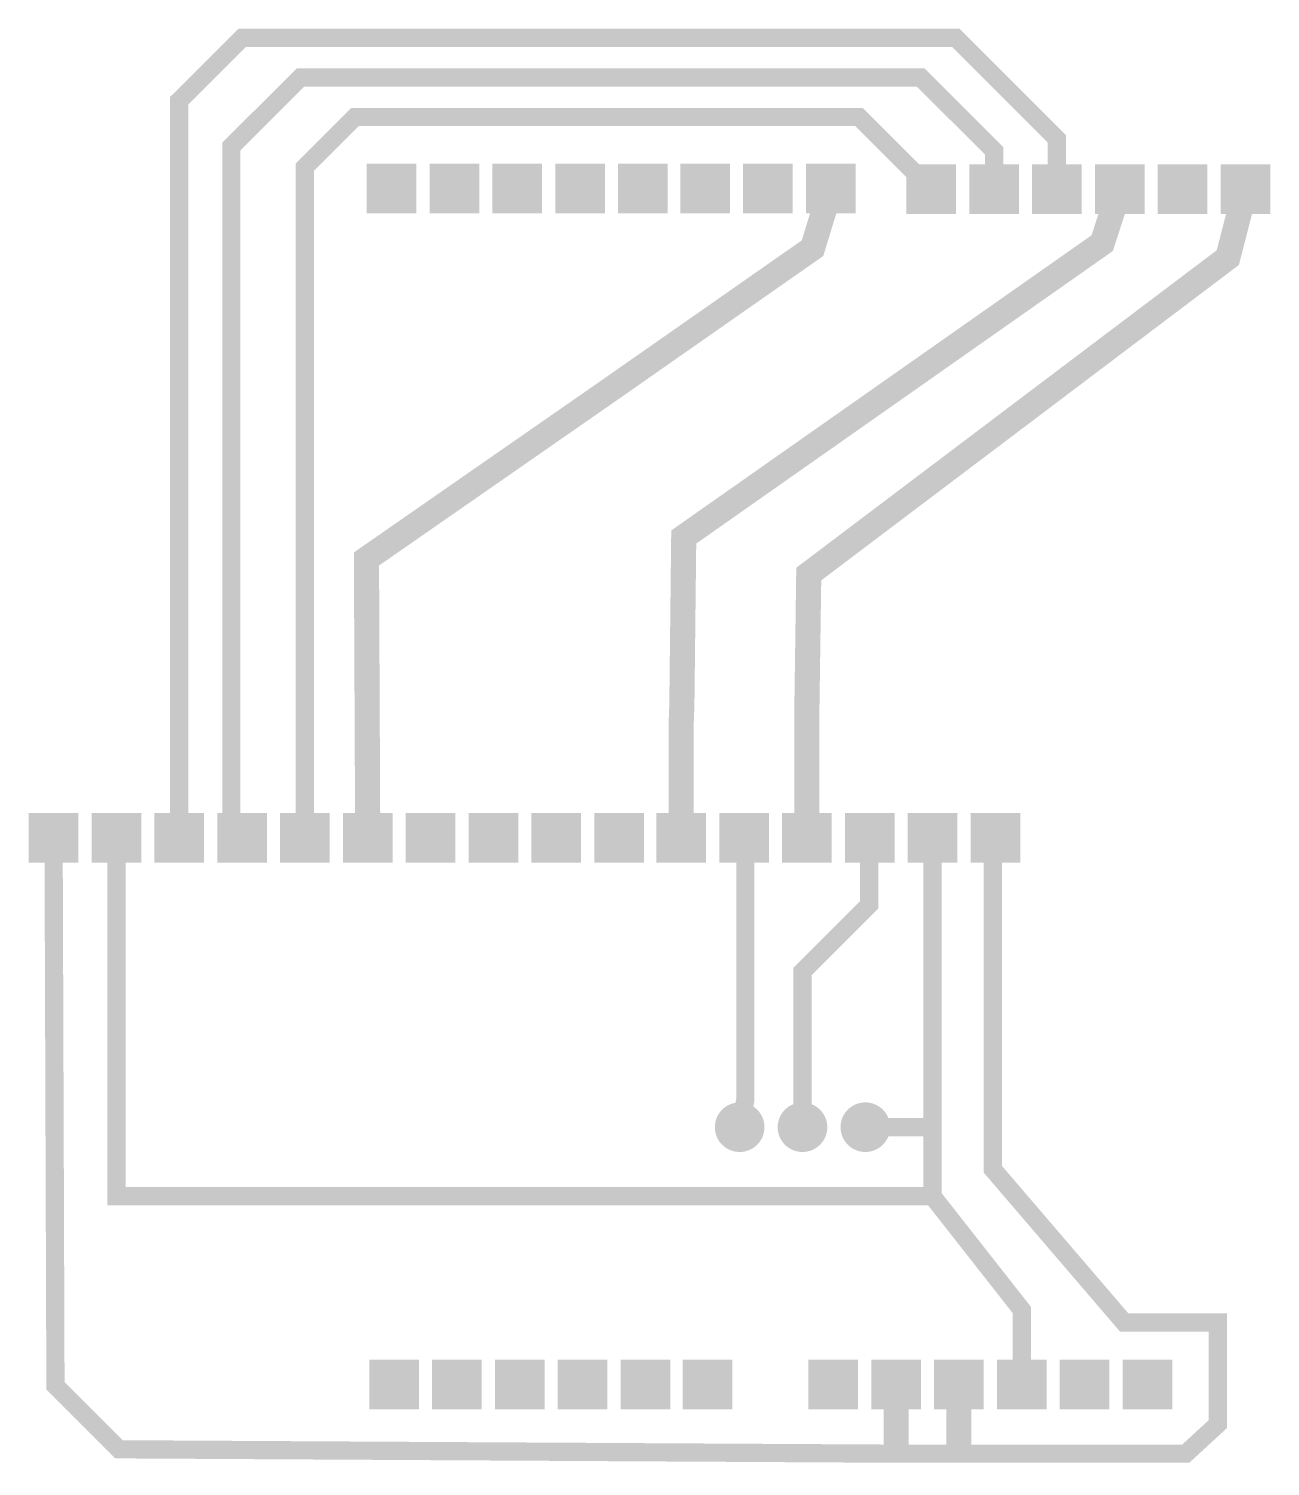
# Model space of a CAD drawing. Extents: x -0.99 to 0.99, y -1.15 to 1.14.
import ezdxf

# ---------------------------------------------------------------- set-up
doc = ezdxf.new("R2010")
doc.units = 0
doc.layers.get('0').update_dxf_attribs({"linetype": 'CONTINUOUS'})

# ---------------------------------------------------------------- blocks, each defined once
blk = doc.blocks.new('RPAD')
blk.add_trace([(-0.5, -0.5), (-0.5, 0.5), (0.5, -0.5), (0.5, 0.5)])
blk = doc.blocks.new('EPAD')
at = {"const_width": 0.5}
blk.add_lwpolyline([(-0.25, 0, 1), (0.25, 0, 1)], format="xyb", close=True, dxfattribs=at)

msp = doc.modelspace()

# ---------------------------------------------------------------- linework, layer by layer
for points, const_width in [([(-0.751, -0.144), (-0.751, 1.03), (-0.651, 1.13), (0.485, 1.13), (0.646, 0.969), (0.646, 0.889)], 0.029), ([(-0.651, -0.144), (-0.668, -0.127), (-0.668, 0.957), (-0.558, 1.067), (0.429, 1.067), (0.546, 0.95), (0.546, 0.889)], 0.029), ([(-0.551, -0.144), (-0.551, 0.924), (-0.471, 1.004), (0.331, 1.004), (0.446, 0.889)], 0.029), ([(-0.451, -0.144), (-0.453, 0.3), (-0.069, 0.567), (0.257, 0.795), (0.286, 0.89)], 0.04), ([(0.746, 0.889), (0.718, 0.803), (0.052, 0.335), (0.049, 0.067), (0.048, 0.04), (0.048, -0.144)], 0.04), ([(0.946, 0.889), (0.918, 0.78), (0.251, 0.276), (0.248, 0.062), (0.248, -0.144)], 0.04), ([(-0.951, -0.144), (-0.948, -1.017), (-0.847, -1.118), (0.39, -1.125)], 0.029), ([(0.448, -0.688), (0.448, -0.715), (-0.851, -0.715), (-0.851, -0.144)], 0.029), ([(0.141, -0.605), (0.15, -0.562), (0.15, -0.144), (0.148, -0.144)], 0.029), ([(0.241, -0.605), (0.241, -0.357), (0.347, -0.251), (0.347, -0.144), (0.348, -0.144)], 0.029), ([(0.448, -0.225), (0.448, -0.144)], 0.029), ([(0.49, -1.125), (0.851, -1.125), (0.902, -1.078), (0.902, -0.916), (0.753, -0.916), (0.544, -0.672), (0.544, -0.146), (0.548, -0.144)], 0.029), ([(0.448, -0.225), (0.448, -0.322), (0.448, -0.4)], 0.029), ([(0.448, -0.4), (0.448, -0.483)], 0.029), ([(0.448, -0.483), (0.448, -0.578)], 0.029), ([(0.341, -0.605), (0.448, -0.605), (0.448, -0.578)], 0.029), ([(0.448, -0.605), (0.448, -0.688)], 0.029), ([(0.448, -0.715), (0.59, -0.896), (0.59, -1.015)], 0.029), ([(0.39, -1.11), (0.39, -1.015)], 0.04), ([(0.49, -1.015), (0.49, -1.075)], 0.04), ([(0.49, -1.075), (0.49, -1.125)], 0.04), ([(0.39, -1.125), (0.39, -1.11)], 0.04), ([(0.49, -1.125), (0.39, -1.125)], 0.029)]:
    msp.add_lwpolyline(points, dxfattribs=dict(const_width=const_width))

# ---------------------------------------------------------------- block references
at = {"xscale": 0.079, "yscale": 0.079}
for name, p in [('RPAD', (-0.413, 0.89)), ('RPAD', (-0.313, 0.89)), ('RPAD', (-0.213, 0.89)), ('RPAD', (-0.113, 0.89)), ('RPAD', (-0.013, 0.89)), ('RPAD', (0.086, 0.89)), ('RPAD', (0.186, 0.89)), ('RPAD', (0.286, 0.89)), ('RPAD', (0.446, 0.889)), ('RPAD', (0.546, 0.889)), ('RPAD', (0.646, 0.889)), ('RPAD', (0.746, 0.889)), ('RPAD', (0.846, 0.889)), ('RPAD', (0.946, 0.889)), ('RPAD', (-0.951, -0.144)), ('RPAD', (-0.851, -0.144)), ('RPAD', (-0.751, -0.144)), ('RPAD', (-0.651, -0.144)), ('RPAD', (-0.551, -0.144)), ('RPAD', (-0.451, -0.144)), ('RPAD', (-0.351, -0.144)), ('RPAD', (-0.251, -0.144)), ('RPAD', (-0.151, -0.144)), ('RPAD', (-0.051, -0.144)), ('RPAD', (0.048, -0.144)), ('RPAD', (0.148, -0.144)), ('RPAD', (0.248, -0.144)), ('RPAD', (0.348, -0.144)), ('RPAD', (0.448, -0.144)), ('RPAD', (0.548, -0.144)), ('EPAD', (0.141, -0.605)), ('EPAD', (0.241, -0.605)), ('EPAD', (0.341, -0.605)), ('RPAD', (-0.409, -1.015)), ('RPAD', (-0.309, -1.015)), ('RPAD', (-0.209, -1.015)), ('RPAD', (-0.109, -1.015)), ('RPAD', (-0.009, -1.015)), ('RPAD', (0.09, -1.015)), ('RPAD', (0.29, -1.015)), ('RPAD', (0.39, -1.015)), ('RPAD', (0.49, -1.015)), ('RPAD', (0.59, -1.015)), ('RPAD', (0.69, -1.015)), ('RPAD', (0.79, -1.015))]:
    msp.add_blockref(name, p, dxfattribs=at)

doc.saveas('drawing.dxf')
